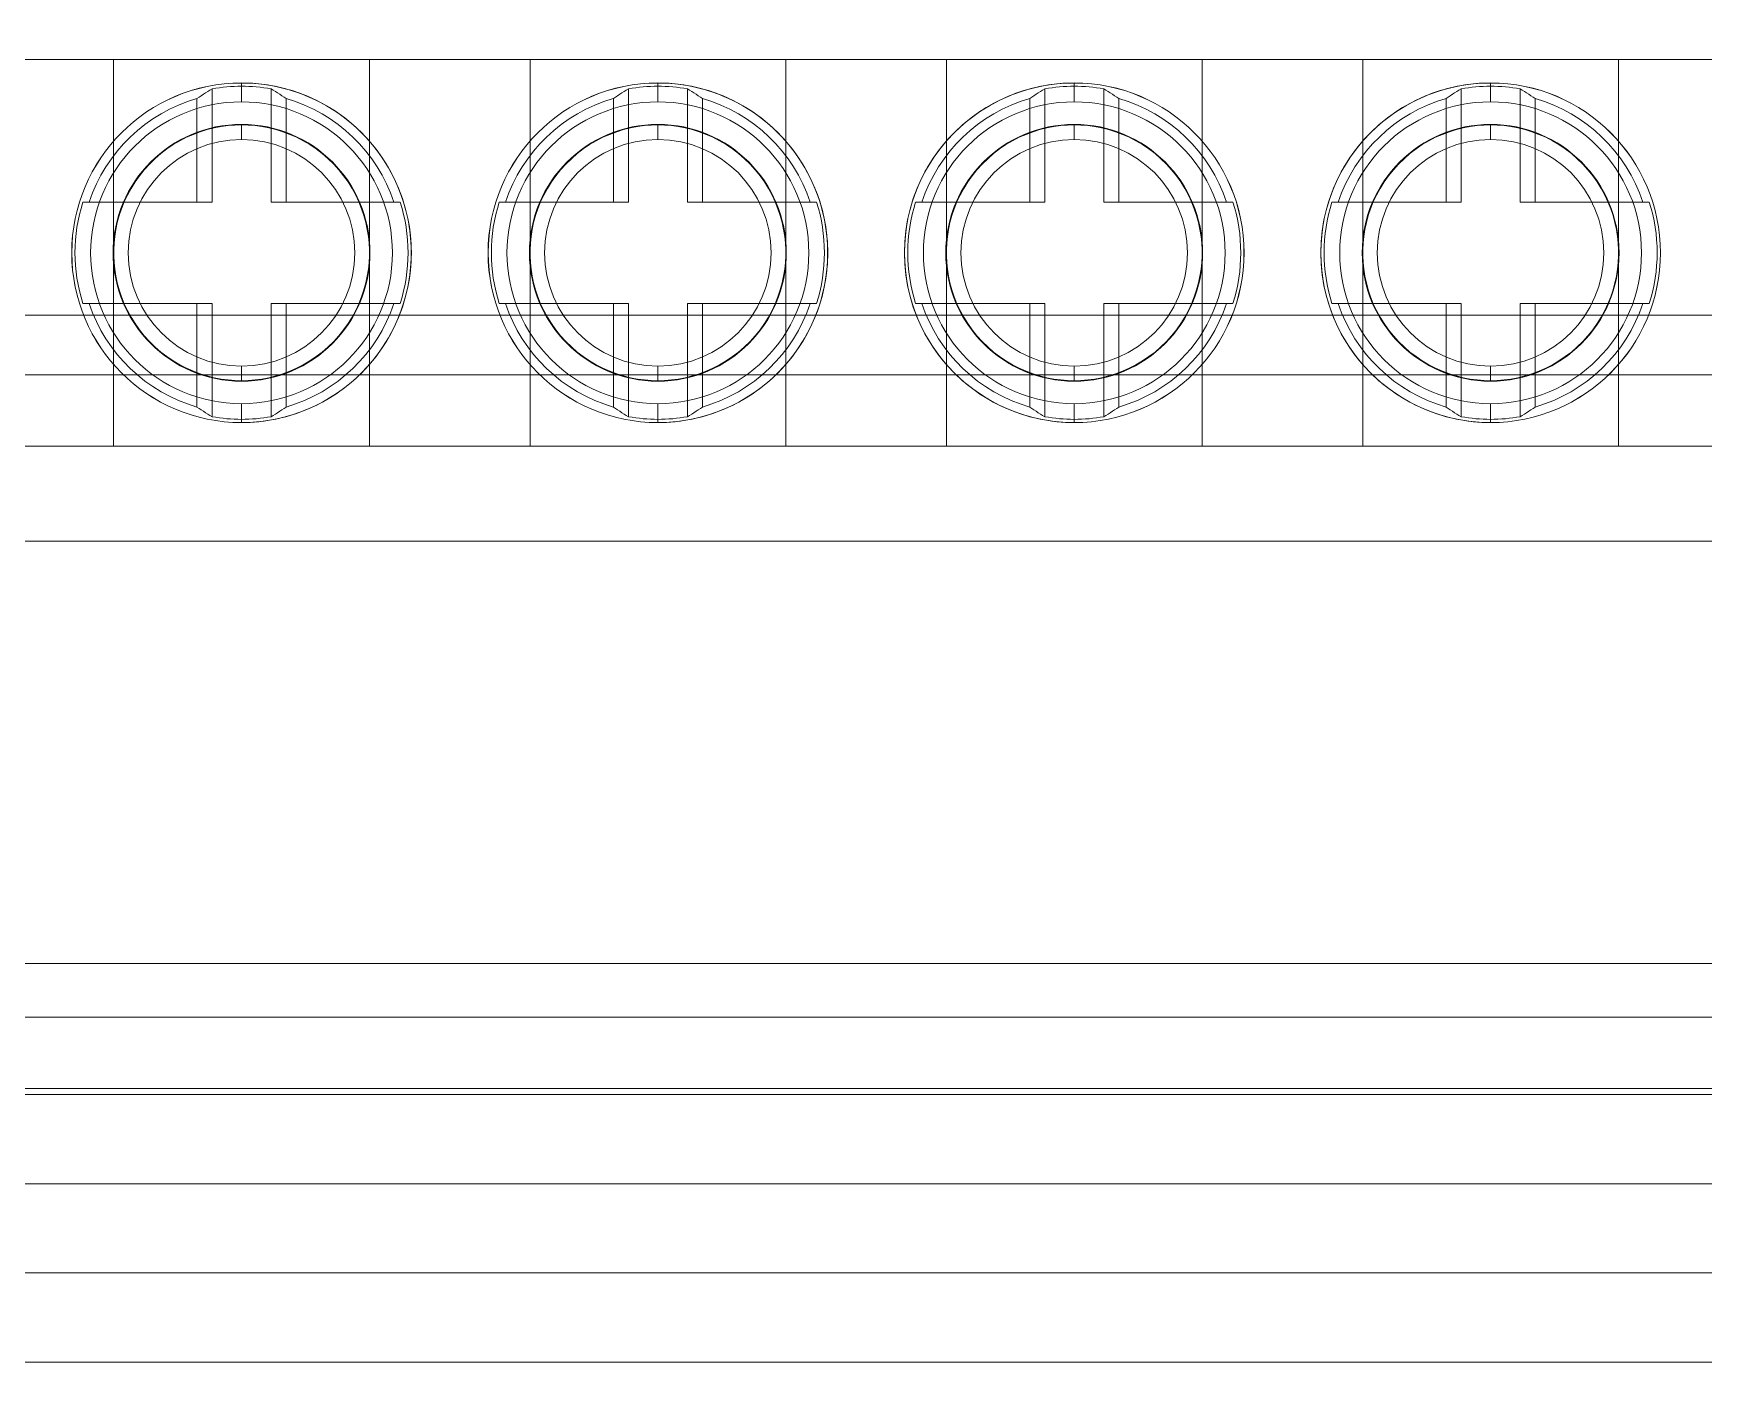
# Model space of a CAD drawing. Header units: millimetres. Extents: x 37984 to 70752, y 14140 to 37584.
# Drawn here: x 39469.64 to 39497.72, y 35958.67 to 35981.1 of the extents above; entities that cross this region are included whole.
import ezdxf

# ---------------------------------------------------------------- set-up
doc = ezdxf.new("R2010")
doc.units = ezdxf.units.MM
doc.set_wipeout_variables(frame=1)
doc.layers.add('000-PI-Oprema', color=30, linetype='Continuous', lineweight=5)
doc.layers.add('004-PI-DIN Šina', color=3, linetype='Continuous')

# ---------------------------------------------------------------- blocks, each defined once
blk = doc.blocks.new('*U860')
at = {"layer": '004-PI-DIN Šina'}
blk.add_lwpolyline([(510, -17.5), (510, 17.5), (0, 17.5), (0, -17.5)], close=True, dxfattribs=at)
blk.add_lwpolyline([(0, -12.5), (510, -12.5)], dxfattribs=at)
blk = doc.blocks.new('2P ERICO distri_563720')
blk.add_wipeout([(44946.537, 36899.761), (45076.137, 36899.761), (45076.137, 36851.433), (45073.337, 36851.433), (45073.337, 36857.671), (45068.637, 36857.671), (45068.637, 36856.671), (44954.037, 36856.671), (44954.037, 36857.671), (44949.337, 36857.671), (44949.337, 36851.433), (44946.537, 36851.433)]).dxf.layer = '000-PI-Oprema'
at = {"layer": '000-PI-Oprema'}
for p, q in [((45073.137, 36899.671), (44949.537, 36899.671)), ((45073.137, 36898.171), (44949.537, 36898.171)), ((45073.137, 36896.671), (44949.537, 36896.671)), ((45056.137, 36895.171), (44966.537, 36895.171)), ((45056.137, 36895.071), (44966.737, 36895.071)), ((45056.137, 36893.871), (44966.737, 36893.871)), ((45073.137, 36892.971), (44966.737, 36892.971)), ((45056.137, 36885.871), (44966.737, 36885.871)), ((45056.137, 36884.271), (44966.737, 36884.271)), ((44995.387, 36884.271), (44995.387, 36877.771)), ((44999.687, 36884.271), (44999.687, 36877.771)), ((45002.387, 36884.271), (45002.387, 36877.771)), ((45006.687, 36884.271), (45006.687, 36877.771)), ((45009.387, 36884.271), (45009.387, 36877.771)), ((45013.687, 36884.271), (45013.687, 36877.771)), ((45016.387, 36884.271), (45016.387, 36877.771)), ((45020.687, 36884.271), (45020.687, 36877.771)), ((44996.894, 36883.686), (44996.931, 36883.71)), ((44996.931, 36883.71), (44996.967, 36883.732)), ((44996.967, 36883.732), (44997.004, 36883.755)), ((44997.004, 36883.755), (44997.041, 36883.777)), ((44997.041, 36883.777), (44997.041, 36881.872)), ((44997.537, 36883.876), (44997.537, 36883.876)), ((44997.537, 36883.558), (44997.537, 36883.876)), ((44997.537, 36883.821), (44997.537, 36883.876)), ((44998.032, 36883.777), (44998.069, 36883.755)), ((44998.032, 36883.777), (44998.032, 36881.872)), ((44998.069, 36883.755), (44998.106, 36883.732)), ((44998.106, 36883.732), (44998.143, 36883.71)), ((44998.143, 36883.71), (44998.179, 36883.686)), ((45003.894, 36883.686), (45003.931, 36883.71)), ((45003.931, 36883.71), (45003.967, 36883.732)), ((45003.967, 36883.732), (45004.004, 36883.755)), ((45004.004, 36883.755), (45004.041, 36883.777)), ((45004.041, 36883.777), (45004.041, 36881.872)), ((45004.537, 36883.876), (45004.537, 36883.876)), ((45004.537, 36883.876), (45004.537, 36883.558)), ((45004.537, 36883.821), (45004.537, 36883.876)), ((45005.032, 36883.777), (45005.069, 36883.755)), ((45005.032, 36883.777), (45005.032, 36881.872)), ((45005.069, 36883.755), (45005.106, 36883.732)), ((45005.106, 36883.732), (45005.143, 36883.71)), ((45005.143, 36883.71), (45005.179, 36883.686)), ((45010.931, 36883.71), (45010.894, 36883.686)), ((45010.967, 36883.732), (45010.931, 36883.71)), ((45011.004, 36883.755), (45010.967, 36883.732)), ((45011.041, 36883.777), (45011.004, 36883.755)), ((45011.041, 36881.872), (45011.041, 36883.777)), ((45011.537, 36883.876), (45011.537, 36883.876)), ((45011.537, 36883.558), (45011.537, 36883.876)), ((45011.537, 36883.821), (45011.537, 36883.876)), ((45012.069, 36883.755), (45012.032, 36883.777)), ((45012.032, 36881.872), (45012.032, 36883.777)), ((45012.106, 36883.732), (45012.069, 36883.755)), ((45012.143, 36883.71), (45012.106, 36883.732)), ((45012.179, 36883.686), (45012.143, 36883.71)), ((45017.894, 36883.686), (45017.931, 36883.71)), ((45017.931, 36883.71), (45017.967, 36883.732)), ((45017.967, 36883.732), (45018.004, 36883.755)), ((45018.004, 36883.755), (45018.041, 36883.777)), ((45018.041, 36883.777), (45018.041, 36881.872)), ((45018.537, 36883.876), (45018.537, 36883.876)), ((45018.537, 36883.558), (45018.537, 36883.876)), ((45018.537, 36883.821), (45018.537, 36883.876)), ((45019.032, 36883.777), (45019.069, 36883.755)), ((45019.032, 36883.777), (45019.032, 36881.872)), ((45019.069, 36883.755), (45019.106, 36883.732)), ((45019.106, 36883.732), (45019.143, 36883.71)), ((45019.143, 36883.71), (45019.179, 36883.686)), ((44996.787, 36883.614), (44996.823, 36883.638)), ((44996.787, 36883.614), (44996.787, 36881.872)), ((44996.823, 36883.638), (44996.858, 36883.663)), ((44996.858, 36883.663), (44996.894, 36883.686)), ((44998.179, 36883.686), (44998.215, 36883.663)), ((44998.215, 36883.663), (44998.251, 36883.638)), ((44998.251, 36883.638), (44998.286, 36883.614)), ((44998.286, 36883.614), (44998.286, 36881.872)), ((45003.787, 36883.614), (45003.823, 36883.638)), ((45003.787, 36883.614), (45003.787, 36881.872)), ((45003.823, 36883.638), (45003.858, 36883.663)), ((45003.858, 36883.663), (45003.894, 36883.686)), ((45005.179, 36883.686), (45005.215, 36883.663)), ((45005.215, 36883.663), (45005.251, 36883.638)), ((45005.251, 36883.638), (45005.286, 36883.614)), ((45005.286, 36883.614), (45005.286, 36881.872)), ((45010.823, 36883.638), (45010.787, 36883.614)), ((45010.787, 36881.872), (45010.787, 36883.614)), ((45010.858, 36883.663), (45010.823, 36883.638)), ((45010.894, 36883.686), (45010.858, 36883.663)), ((45012.215, 36883.663), (45012.179, 36883.686)), ((45012.251, 36883.638), (45012.215, 36883.663)), ((45012.286, 36883.614), (45012.251, 36883.638)), ((45012.286, 36881.872), (45012.286, 36883.614)), ((45017.787, 36883.614), (45017.823, 36883.638)), ((45017.787, 36883.614), (45017.787, 36881.872)), ((45017.823, 36883.638), (45017.858, 36883.663)), ((45017.858, 36883.663), (45017.894, 36883.686)), ((45019.179, 36883.686), (45019.215, 36883.663)), ((45019.215, 36883.663), (45019.251, 36883.638)), ((45019.251, 36883.638), (45019.286, 36883.614)), ((45019.286, 36883.614), (45019.286, 36881.872)), ((44997.194, 36883.144), (44997.077, 36883.122)), ((44997.31, 36883.159), (44997.194, 36883.144)), ((44997.424, 36883.168), (44997.31, 36883.159)), ((44997.537, 36883.171), (44997.424, 36883.168)), ((44997.537, 36883.18), (44997.537, 36883.18)), ((44997.537, 36882.926), (44997.537, 36883.18)), ((44997.537, 36883.171), (44997.537, 36883.171)), ((44997.649, 36883.168), (44997.537, 36883.171)), ((44997.763, 36883.159), (44997.649, 36883.168)), ((44997.879, 36883.144), (44997.763, 36883.159)), ((44997.996, 36883.122), (44997.879, 36883.144)), ((45004.194, 36883.144), (45004.077, 36883.122)), ((45004.31, 36883.159), (45004.194, 36883.144)), ((45004.424, 36883.168), (45004.31, 36883.159)), ((45004.537, 36883.171), (45004.424, 36883.168)), ((45004.537, 36883.18), (45004.537, 36883.18)), ((45004.537, 36882.926), (45004.537, 36883.18)), ((45004.537, 36883.171), (45004.537, 36883.171)), ((45004.649, 36883.168), (45004.537, 36883.171)), ((45004.763, 36883.159), (45004.649, 36883.168)), ((45004.879, 36883.144), (45004.763, 36883.159)), ((45004.996, 36883.122), (45004.879, 36883.144)), ((45011.194, 36883.144), (45011.077, 36883.122)), ((45011.31, 36883.159), (45011.194, 36883.144)), ((45011.424, 36883.168), (45011.31, 36883.159)), ((45011.537, 36883.171), (45011.424, 36883.168)), ((45011.537, 36883.18), (45011.537, 36883.18)), ((45011.537, 36882.926), (45011.537, 36883.18)), ((45011.537, 36883.171), (45011.537, 36883.171)), ((45011.649, 36883.168), (45011.537, 36883.171)), ((45011.763, 36883.159), (45011.649, 36883.168)), ((45011.879, 36883.144), (45011.763, 36883.159)), ((45011.996, 36883.122), (45011.879, 36883.144)), ((45018.194, 36883.144), (45018.077, 36883.122)), ((45018.31, 36883.159), (45018.194, 36883.144)), ((45018.424, 36883.168), (45018.31, 36883.159)), ((45018.537, 36883.171), (45018.424, 36883.168)), ((45018.537, 36883.18), (45018.537, 36883.18)), ((45018.537, 36882.926), (45018.537, 36883.18)), ((45018.537, 36883.171), (45018.537, 36883.171)), ((45018.649, 36883.168), (45018.537, 36883.171)), ((45018.763, 36883.159), (45018.649, 36883.168)), ((45018.879, 36883.144), (45018.763, 36883.159)), ((45018.996, 36883.122), (45018.879, 36883.144)), ((45056.137, 36883.071), (44966.737, 36883.071)), ((45056.137, 36883.071), (44966.737, 36883.071)), ((44996.499, 36882.904), (44996.389, 36882.839)), ((44996.611, 36882.962), (44996.499, 36882.904)), ((44996.726, 36883.013), (44996.611, 36882.962)), ((44996.843, 36883.056), (44996.726, 36883.013)), ((44996.96, 36883.092), (44996.843, 36883.056)), ((44997.077, 36883.122), (44996.96, 36883.092)), ((44998.113, 36883.092), (44997.996, 36883.122)), ((44998.23, 36883.056), (44998.113, 36883.092)), ((44998.347, 36883.013), (44998.23, 36883.056)), ((44998.462, 36882.962), (44998.347, 36883.013)), ((44998.575, 36882.904), (44998.462, 36882.962)), ((44998.685, 36882.839), (44998.575, 36882.904)), ((45003.499, 36882.904), (45003.389, 36882.839)), ((45003.611, 36882.962), (45003.499, 36882.904)), ((45003.726, 36883.013), (45003.611, 36882.962)), ((45003.843, 36883.056), (45003.726, 36883.013)), ((45003.96, 36883.092), (45003.843, 36883.056)), ((45004.077, 36883.122), (45003.96, 36883.092)), ((45005.113, 36883.092), (45004.996, 36883.122)), ((45005.23, 36883.056), (45005.113, 36883.092)), ((45005.347, 36883.013), (45005.23, 36883.056)), ((45005.462, 36882.962), (45005.347, 36883.013)), ((45005.575, 36882.904), (45005.462, 36882.962)), ((45005.685, 36882.839), (45005.575, 36882.904)), ((45010.499, 36882.904), (45010.389, 36882.839)), ((45010.611, 36882.962), (45010.499, 36882.904)), ((45010.726, 36883.013), (45010.611, 36882.962)), ((45010.843, 36883.056), (45010.726, 36883.013)), ((45010.96, 36883.092), (45010.843, 36883.056)), ((45011.077, 36883.122), (45010.96, 36883.092)), ((45012.113, 36883.092), (45011.996, 36883.122)), ((45012.23, 36883.056), (45012.113, 36883.092)), ((45012.347, 36883.013), (45012.23, 36883.056)), ((45012.462, 36882.962), (45012.347, 36883.013)), ((45012.575, 36882.904), (45012.462, 36882.962)), ((45012.685, 36882.839), (45012.575, 36882.904)), ((45017.499, 36882.904), (45017.389, 36882.839)), ((45017.611, 36882.962), (45017.499, 36882.904)), ((45017.726, 36883.013), (45017.611, 36882.962)), ((45017.843, 36883.056), (45017.726, 36883.013)), ((45017.96, 36883.092), (45017.843, 36883.056)), ((45018.077, 36883.122), (45017.96, 36883.092)), ((45019.113, 36883.092), (45018.996, 36883.122)), ((45019.23, 36883.056), (45019.113, 36883.092)), ((45019.347, 36883.013), (45019.23, 36883.056)), ((45019.462, 36882.962), (45019.347, 36883.013)), ((45019.575, 36882.904), (45019.462, 36882.962)), ((45019.685, 36882.839), (45019.575, 36882.904)), ((44996.081, 36882.604), (44995.988, 36882.513)), ((44996.179, 36882.689), (44996.081, 36882.604)), ((44996.282, 36882.767), (44996.179, 36882.689)), ((44996.389, 36882.839), (44996.282, 36882.767)), ((44998.791, 36882.767), (44998.685, 36882.839)), ((44998.894, 36882.689), (44998.791, 36882.767)), ((44998.992, 36882.604), (44998.894, 36882.689)), ((44999.085, 36882.513), (44998.992, 36882.604)), ((45003.081, 36882.604), (45002.988, 36882.513)), ((45003.179, 36882.689), (45003.081, 36882.604)), ((45003.282, 36882.767), (45003.179, 36882.689)), ((45003.389, 36882.839), (45003.282, 36882.767)), ((45005.791, 36882.767), (45005.685, 36882.839)), ((45005.894, 36882.689), (45005.791, 36882.767)), ((45005.992, 36882.604), (45005.894, 36882.689)), ((45006.085, 36882.513), (45005.992, 36882.604)), ((45010.081, 36882.604), (45009.988, 36882.513)), ((45010.179, 36882.689), (45010.081, 36882.604)), ((45010.282, 36882.767), (45010.179, 36882.689)), ((45010.389, 36882.839), (45010.282, 36882.767)), ((45012.791, 36882.767), (45012.685, 36882.839)), ((45012.894, 36882.689), (45012.791, 36882.767)), ((45012.992, 36882.604), (45012.894, 36882.689)), ((45013.085, 36882.513), (45012.992, 36882.604)), ((45017.081, 36882.604), (45016.988, 36882.513)), ((45017.179, 36882.689), (45017.081, 36882.604)), ((45017.282, 36882.767), (45017.179, 36882.689)), ((45017.389, 36882.839), (45017.282, 36882.767)), ((45019.791, 36882.767), (45019.685, 36882.839)), ((45019.894, 36882.689), (45019.791, 36882.767)), ((45019.992, 36882.604), (45019.894, 36882.689)), ((45020.085, 36882.513), (45019.992, 36882.604)), ((44995.82, 36882.316), (44995.746, 36882.211)), ((44995.901, 36882.417), (44995.82, 36882.316)), ((44995.988, 36882.513), (44995.901, 36882.417)), ((44999.172, 36882.417), (44999.085, 36882.513)), ((44999.253, 36882.316), (44999.172, 36882.417)), ((44999.327, 36882.211), (44999.253, 36882.316)), ((45002.82, 36882.316), (45002.746, 36882.211)), ((45002.901, 36882.417), (45002.82, 36882.316)), ((45002.988, 36882.513), (45002.901, 36882.417)), ((45006.172, 36882.417), (45006.085, 36882.513)), ((45006.253, 36882.316), (45006.172, 36882.417)), ((45006.327, 36882.211), (45006.253, 36882.316)), ((45009.82, 36882.316), (45009.746, 36882.211)), ((45009.901, 36882.417), (45009.82, 36882.316)), ((45009.988, 36882.513), (45009.901, 36882.417)), ((45013.172, 36882.417), (45013.085, 36882.513)), ((45013.253, 36882.316), (45013.172, 36882.417)), ((45013.327, 36882.211), (45013.253, 36882.316)), ((45016.82, 36882.316), (45016.746, 36882.211)), ((45016.901, 36882.417), (45016.82, 36882.316)), ((45016.988, 36882.513), (45016.901, 36882.417)), ((45020.172, 36882.417), (45020.085, 36882.513)), ((45020.253, 36882.316), (45020.172, 36882.417)), ((45020.327, 36882.211), (45020.253, 36882.316)), ((45056.137, 36882.071), (44966.737, 36882.071)), ((44995.678, 36882.103), (44995.618, 36881.991)), ((44995.746, 36882.211), (44995.678, 36882.103)), ((44999.395, 36882.103), (44999.327, 36882.211)), ((44999.455, 36881.991), (44999.395, 36882.103)), ((45002.678, 36882.103), (45002.618, 36881.991)), ((45002.746, 36882.211), (45002.678, 36882.103)), ((45006.395, 36882.103), (45006.327, 36882.211)), ((45006.455, 36881.991), (45006.395, 36882.103)), ((45009.678, 36882.103), (45009.618, 36881.991)), ((45009.746, 36882.211), (45009.678, 36882.103)), ((45013.395, 36882.103), (45013.327, 36882.211)), ((45013.455, 36881.991), (45013.395, 36882.103)), ((45016.678, 36882.103), (45016.618, 36881.991)), ((45016.746, 36882.211), (45016.678, 36882.103)), ((45020.395, 36882.103), (45020.327, 36882.211)), ((45020.455, 36881.991), (45020.395, 36882.103)), ((44997.041, 36881.872), (44994.869, 36881.872)), ((44995.518, 36881.762), (44995.479, 36881.646)), ((44995.564, 36881.877), (44995.518, 36881.762)), ((44995.618, 36881.991), (44995.564, 36881.877)), ((45000.204, 36881.872), (44998.032, 36881.872)), ((44999.509, 36881.877), (44999.455, 36881.991)), ((44999.555, 36881.762), (44999.509, 36881.877)), ((44999.594, 36881.646), (44999.555, 36881.762)), ((45004.041, 36881.872), (45001.869, 36881.872)), ((45002.518, 36881.762), (45002.479, 36881.646)), ((45002.564, 36881.877), (45002.518, 36881.762)), ((45002.618, 36881.991), (45002.564, 36881.877)), ((45007.204, 36881.872), (45005.032, 36881.872)), ((45006.509, 36881.877), (45006.455, 36881.991)), ((45006.555, 36881.762), (45006.509, 36881.877)), ((45006.594, 36881.646), (45006.555, 36881.762)), ((45011.041, 36881.872), (45008.869, 36881.872)), ((45009.518, 36881.762), (45009.479, 36881.646)), ((45009.564, 36881.877), (45009.518, 36881.762)), ((45009.618, 36881.991), (45009.564, 36881.877)), ((45014.204, 36881.872), (45012.032, 36881.872)), ((45013.509, 36881.877), (45013.455, 36881.991)), ((45013.555, 36881.762), (45013.509, 36881.877)), ((45013.594, 36881.646), (45013.555, 36881.762)), ((45018.041, 36881.872), (45015.869, 36881.872)), ((45016.518, 36881.762), (45016.479, 36881.646)), ((45016.564, 36881.877), (45016.518, 36881.762)), ((45016.618, 36881.991), (45016.564, 36881.877)), ((45021.204, 36881.872), (45019.032, 36881.872)), ((45020.509, 36881.877), (45020.455, 36881.991)), ((45020.555, 36881.762), (45020.509, 36881.877)), ((45020.594, 36881.646), (45020.555, 36881.762)), ((44995.447, 36881.529), (44995.423, 36881.413)), ((44995.479, 36881.646), (44995.447, 36881.529)), ((44999.626, 36881.529), (44999.594, 36881.646)), ((44999.651, 36881.413), (44999.626, 36881.529)), ((45002.447, 36881.529), (45002.423, 36881.413)), ((45002.479, 36881.646), (45002.447, 36881.529)), ((45006.626, 36881.529), (45006.594, 36881.646)), ((45006.651, 36881.413), (45006.626, 36881.529)), ((45009.447, 36881.529), (45009.423, 36881.413)), ((45009.479, 36881.646), (45009.447, 36881.529)), ((45013.626, 36881.529), (45013.594, 36881.646)), ((45013.651, 36881.413), (45013.626, 36881.529)), ((45016.447, 36881.529), (45016.423, 36881.413)), ((45016.479, 36881.646), (45016.447, 36881.529)), ((45020.626, 36881.529), (45020.594, 36881.646)), ((45020.651, 36881.413), (45020.626, 36881.529)), ((44995.393, 36881.184), (44995.387, 36881.071)), ((44995.404, 36881.298), (44995.393, 36881.184)), ((44995.423, 36881.413), (44995.404, 36881.298)), ((44999.669, 36881.298), (44999.651, 36881.413)), ((44999.68, 36881.184), (44999.669, 36881.298)), ((44999.686, 36881.071), (44999.68, 36881.184)), ((45002.393, 36881.184), (45002.387, 36881.071)), ((45002.404, 36881.298), (45002.393, 36881.184)), ((45002.423, 36881.413), (45002.404, 36881.298)), ((45006.669, 36881.298), (45006.651, 36881.413)), ((45006.68, 36881.184), (45006.669, 36881.298)), ((45006.686, 36881.071), (45006.68, 36881.184)), ((45009.393, 36881.184), (45009.387, 36881.071)), ((45009.404, 36881.298), (45009.393, 36881.184)), ((45009.423, 36881.413), (45009.404, 36881.298)), ((45013.669, 36881.298), (45013.651, 36881.413)), ((45013.68, 36881.184), (45013.669, 36881.298)), ((45013.686, 36881.071), (45013.68, 36881.184)), ((45016.393, 36881.184), (45016.387, 36881.071)), ((45016.404, 36881.298), (45016.393, 36881.184)), ((45016.423, 36881.413), (45016.404, 36881.298)), ((45020.669, 36881.298), (45020.651, 36881.413)), ((45020.68, 36881.184), (45020.669, 36881.298)), ((45020.686, 36881.071), (45020.68, 36881.184)), ((44995.387, 36881.057), (44995.387, 36881.071)), ((44995.387, 36881.043), (44995.387, 36881.057)), ((44995.387, 36881.028), (44995.387, 36881.043)), ((44995.387, 36881.014), (44995.387, 36881.028)), ((44995.387, 36881), (44995.387, 36881.014)), ((44995.387, 36880.986), (44995.387, 36881)), ((44995.387, 36880.971), (44995.387, 36880.986)), ((44995.387, 36880.971), (44995.393, 36880.859)), ((44999.68, 36880.859), (44999.686, 36880.971)), ((44999.686, 36881.071), (44999.686, 36881.057)), ((44999.686, 36881.057), (44999.686, 36881.043)), ((44999.686, 36881.043), (44999.686, 36881.028)), ((44999.686, 36881.028), (44999.686, 36881.014)), ((44999.686, 36881.014), (44999.686, 36881)), ((44999.686, 36881), (44999.686, 36880.986)), ((44999.686, 36880.986), (44999.686, 36880.971)), ((45002.387, 36881.057), (45002.387, 36881.071)), ((45002.387, 36881.043), (45002.387, 36881.057)), ((45002.387, 36881.028), (45002.387, 36881.043)), ((45002.387, 36881.014), (45002.387, 36881.028)), ((45002.387, 36881), (45002.387, 36881.014)), ((45002.387, 36880.986), (45002.387, 36881)), ((45002.387, 36880.971), (45002.387, 36880.986)), ((45002.387, 36880.971), (45002.393, 36880.859)), ((45006.68, 36880.859), (45006.686, 36880.971)), ((45006.686, 36881.071), (45006.686, 36881.057)), ((45006.686, 36881.057), (45006.686, 36881.043)), ((45006.686, 36881.043), (45006.686, 36881.028)), ((45006.686, 36881.028), (45006.686, 36881.014)), ((45006.686, 36881.014), (45006.686, 36881)), ((45006.686, 36881), (45006.686, 36880.986)), ((45006.686, 36880.986), (45006.686, 36880.971)), ((45009.387, 36881.057), (45009.387, 36881.071)), ((45009.387, 36881.043), (45009.387, 36881.057)), ((45009.387, 36881.028), (45009.387, 36881.043)), ((45009.387, 36881.014), (45009.387, 36881.028)), ((45009.387, 36881), (45009.387, 36881.014)), ((45009.387, 36880.986), (45009.387, 36881)), ((45009.387, 36880.971), (45009.387, 36880.986)), ((45009.387, 36880.971), (45009.393, 36880.859)), ((45013.68, 36880.859), (45013.686, 36880.971)), ((45013.686, 36881.071), (45013.686, 36881.057)), ((45013.686, 36881.057), (45013.686, 36881.043)), ((45013.686, 36881.043), (45013.686, 36881.028)), ((45013.686, 36881.028), (45013.686, 36881.014)), ((45013.686, 36881.014), (45013.686, 36881)), ((45013.686, 36881), (45013.686, 36880.986)), ((45013.686, 36880.986), (45013.686, 36880.971)), ((45016.387, 36881.057), (45016.387, 36881.071)), ((45016.387, 36881.043), (45016.387, 36881.057)), ((45016.387, 36881.028), (45016.387, 36881.043)), ((45016.387, 36881.014), (45016.387, 36881.028)), ((45016.387, 36881), (45016.387, 36881.014)), ((45016.387, 36880.986), (45016.387, 36881)), ((45016.387, 36880.971), (45016.387, 36880.986)), ((45016.387, 36880.971), (45016.393, 36880.859)), ((45020.68, 36880.859), (45020.686, 36880.971)), ((45020.686, 36881.071), (45020.686, 36881.057)), ((45020.686, 36881.057), (45020.686, 36881.043)), ((45020.686, 36881.043), (45020.686, 36881.028)), ((45020.686, 36881.028), (45020.686, 36881.014)), ((45020.686, 36881.014), (45020.686, 36881)), ((45020.686, 36881), (45020.686, 36880.986)), ((45020.686, 36880.986), (45020.686, 36880.971)), ((44995.393, 36880.859), (44995.404, 36880.745)), ((44995.404, 36880.745), (44995.423, 36880.629)), ((44995.423, 36880.629), (44995.447, 36880.513)), ((44999.626, 36880.513), (44999.651, 36880.629)), ((44999.651, 36880.629), (44999.669, 36880.745)), ((44999.669, 36880.745), (44999.68, 36880.859)), ((45002.393, 36880.859), (45002.404, 36880.745)), ((45002.404, 36880.745), (45002.423, 36880.629)), ((45002.423, 36880.629), (45002.447, 36880.513)), ((45006.626, 36880.513), (45006.651, 36880.629)), ((45006.651, 36880.629), (45006.669, 36880.745)), ((45006.669, 36880.745), (45006.68, 36880.859)), ((45009.393, 36880.859), (45009.404, 36880.745)), ((45009.404, 36880.745), (45009.423, 36880.629)), ((45009.423, 36880.629), (45009.447, 36880.513)), ((45013.626, 36880.513), (45013.651, 36880.629)), ((45013.651, 36880.629), (45013.669, 36880.745)), ((45013.669, 36880.745), (45013.68, 36880.859)), ((45016.393, 36880.859), (45016.404, 36880.745)), ((45016.404, 36880.745), (45016.423, 36880.629)), ((45016.423, 36880.629), (45016.447, 36880.513)), ((45020.626, 36880.513), (45020.651, 36880.629)), ((45020.651, 36880.629), (45020.669, 36880.745)), ((45020.669, 36880.745), (45020.68, 36880.859)), ((44995.447, 36880.513), (44995.479, 36880.397)), ((44995.479, 36880.397), (44995.518, 36880.28)), ((44999.555, 36880.28), (44999.594, 36880.397)), ((44999.594, 36880.397), (44999.626, 36880.513)), ((45002.447, 36880.513), (45002.479, 36880.397)), ((45002.479, 36880.397), (45002.518, 36880.28)), ((45006.555, 36880.28), (45006.594, 36880.397)), ((45006.594, 36880.397), (45006.626, 36880.513)), ((45009.447, 36880.513), (45009.479, 36880.397)), ((45009.479, 36880.397), (45009.518, 36880.28)), ((45013.555, 36880.28), (45013.594, 36880.397)), ((45013.594, 36880.397), (45013.626, 36880.513)), ((45016.447, 36880.513), (45016.479, 36880.397)), ((45016.479, 36880.397), (45016.518, 36880.28)), ((45020.555, 36880.28), (45020.594, 36880.397)), ((45020.594, 36880.397), (45020.626, 36880.513)), ((44994.869, 36880.17), (44997.041, 36880.17)), ((44995.518, 36880.28), (44995.564, 36880.165)), ((44995.564, 36880.165), (44995.618, 36880.051)), ((44995.618, 36880.051), (44995.678, 36879.94)), ((44996.787, 36880.17), (44996.787, 36878.429)), ((44997.041, 36880.17), (44997.041, 36878.266)), ((44998.032, 36880.17), (45000.204, 36880.17)), ((44998.032, 36880.17), (44998.032, 36878.266)), ((44998.286, 36880.17), (44998.286, 36878.429)), ((44999.395, 36879.94), (44999.455, 36880.051)), ((44999.455, 36880.051), (44999.509, 36880.165)), ((44999.509, 36880.165), (44999.555, 36880.28)), ((45001.869, 36880.17), (45004.041, 36880.17)), ((45002.518, 36880.28), (45002.564, 36880.165)), ((45002.564, 36880.165), (45002.618, 36880.051)), ((45002.618, 36880.051), (45002.678, 36879.94)), ((45003.787, 36880.17), (45003.787, 36878.429)), ((45004.041, 36880.17), (45004.041, 36878.266)), ((45005.032, 36880.17), (45007.204, 36880.17)), ((45005.032, 36880.17), (45005.032, 36878.266)), ((45005.286, 36880.17), (45005.286, 36878.429)), ((45006.395, 36879.94), (45006.455, 36880.051)), ((45006.455, 36880.051), (45006.509, 36880.165)), ((45006.509, 36880.165), (45006.555, 36880.28)), ((45008.869, 36880.17), (45011.041, 36880.17)), ((45009.518, 36880.28), (45009.564, 36880.165)), ((45009.564, 36880.165), (45009.618, 36880.051)), ((45009.618, 36880.051), (45009.678, 36879.94)), ((45010.787, 36878.429), (45010.787, 36880.17)), ((45011.041, 36878.266), (45011.041, 36880.17)), ((45012.032, 36878.266), (45012.032, 36880.17)), ((45012.032, 36880.17), (45014.204, 36880.17)), ((45012.286, 36878.429), (45012.286, 36880.17)), ((45013.395, 36879.94), (45013.455, 36880.051)), ((45013.455, 36880.051), (45013.509, 36880.165)), ((45013.509, 36880.165), (45013.555, 36880.28)), ((45015.869, 36880.17), (45018.041, 36880.17)), ((45016.518, 36880.28), (45016.564, 36880.165)), ((45016.564, 36880.165), (45016.618, 36880.051)), ((45016.618, 36880.051), (45016.678, 36879.94)), ((45017.787, 36880.17), (45017.787, 36878.429)), ((45018.041, 36880.17), (45018.041, 36878.266)), ((45019.032, 36880.17), (45021.204, 36880.17)), ((45019.032, 36880.17), (45019.032, 36878.266)), ((45019.286, 36880.17), (45019.286, 36878.429)), ((45020.395, 36879.94), (45020.455, 36880.051)), ((45020.455, 36880.051), (45020.509, 36880.165)), ((45020.509, 36880.165), (45020.555, 36880.28)), ((44995.678, 36879.94), (44995.746, 36879.831)), ((44995.746, 36879.831), (44995.82, 36879.726)), ((44999.253, 36879.726), (44999.327, 36879.831)), ((44999.327, 36879.831), (44999.395, 36879.94)), ((45002.678, 36879.94), (45002.746, 36879.831)), ((45002.746, 36879.831), (45002.82, 36879.726)), ((45006.253, 36879.726), (45006.327, 36879.831)), ((45006.327, 36879.831), (45006.395, 36879.94)), ((45009.678, 36879.94), (45009.746, 36879.831)), ((45009.746, 36879.831), (45009.82, 36879.726)), ((45013.253, 36879.726), (45013.327, 36879.831)), ((45013.327, 36879.831), (45013.395, 36879.94)), ((45016.678, 36879.94), (45016.746, 36879.831)), ((45016.746, 36879.831), (45016.82, 36879.726)), ((45020.253, 36879.726), (45020.327, 36879.831)), ((45020.327, 36879.831), (45020.395, 36879.94)), ((44995.82, 36879.726), (44995.901, 36879.625)), ((44995.901, 36879.625), (44995.988, 36879.529)), ((44995.988, 36879.529), (44996.081, 36879.439)), ((44998.992, 36879.439), (44999.085, 36879.529)), ((44999.085, 36879.529), (44999.172, 36879.625)), ((44999.172, 36879.625), (44999.253, 36879.726)), ((45002.82, 36879.726), (45002.901, 36879.625)), ((45002.901, 36879.625), (45002.988, 36879.529)), ((45002.988, 36879.529), (45003.081, 36879.439)), ((45005.992, 36879.439), (45006.085, 36879.529)), ((45006.085, 36879.529), (45006.172, 36879.625)), ((45006.172, 36879.625), (45006.253, 36879.726)), ((45009.82, 36879.726), (45009.901, 36879.625)), ((45009.901, 36879.625), (45009.988, 36879.529)), ((45009.988, 36879.529), (45010.081, 36879.439)), ((45012.992, 36879.439), (45013.085, 36879.529)), ((45013.085, 36879.529), (45013.172, 36879.625)), ((45013.172, 36879.625), (45013.253, 36879.726)), ((45016.82, 36879.726), (45016.901, 36879.625)), ((45016.901, 36879.625), (45016.988, 36879.529)), ((45016.988, 36879.529), (45017.081, 36879.439)), ((45019.992, 36879.439), (45020.085, 36879.529)), ((45020.085, 36879.529), (45020.172, 36879.625)), ((45020.172, 36879.625), (45020.253, 36879.726)), ((44996.081, 36879.439), (44996.179, 36879.354)), ((44996.179, 36879.354), (44996.282, 36879.275)), ((44996.282, 36879.275), (44996.389, 36879.203)), ((44996.389, 36879.203), (44996.499, 36879.138)), ((44998.575, 36879.138), (44998.685, 36879.203)), ((44998.685, 36879.203), (44998.791, 36879.275)), ((44998.791, 36879.275), (44998.894, 36879.354)), ((44998.894, 36879.354), (44998.992, 36879.439)), ((45003.081, 36879.439), (45003.179, 36879.354)), ((45003.179, 36879.354), (45003.282, 36879.275)), ((45003.282, 36879.275), (45003.389, 36879.203)), ((45003.389, 36879.203), (45003.499, 36879.138)), ((45005.575, 36879.138), (45005.685, 36879.203)), ((45005.685, 36879.203), (45005.791, 36879.275)), ((45005.791, 36879.275), (45005.894, 36879.354)), ((45005.894, 36879.354), (45005.992, 36879.439)), ((45010.081, 36879.439), (45010.179, 36879.354)), ((45010.179, 36879.354), (45010.282, 36879.275)), ((45010.282, 36879.275), (45010.389, 36879.203)), ((45010.389, 36879.203), (45010.499, 36879.138)), ((45012.575, 36879.138), (45012.685, 36879.203)), ((45012.685, 36879.203), (45012.791, 36879.275)), ((45012.791, 36879.275), (45012.894, 36879.354)), ((45012.894, 36879.354), (45012.992, 36879.439)), ((45017.081, 36879.439), (45017.179, 36879.354)), ((45017.179, 36879.354), (45017.282, 36879.275)), ((45017.282, 36879.275), (45017.389, 36879.203)), ((45017.389, 36879.203), (45017.499, 36879.138)), ((45019.575, 36879.138), (45019.685, 36879.203)), ((45019.685, 36879.203), (45019.791, 36879.275)), ((45019.791, 36879.275), (45019.894, 36879.354)), ((45019.894, 36879.354), (45019.992, 36879.439)), ((44996.499, 36879.138), (44996.611, 36879.08)), ((44996.611, 36879.08), (44996.726, 36879.03)), ((44996.726, 36879.03), (44996.843, 36878.986)), ((44996.843, 36878.986), (44996.96, 36878.95)), ((44996.96, 36878.95), (44997.077, 36878.921)), ((44997.077, 36878.921), (44997.194, 36878.899)), ((44997.537, 36879.116), (44997.537, 36878.862)), ((44997.879, 36878.899), (44997.996, 36878.921)), ((44997.996, 36878.921), (44998.113, 36878.95)), ((44998.113, 36878.95), (44998.23, 36878.986)), ((44998.23, 36878.986), (44998.347, 36879.03)), ((44998.347, 36879.03), (44998.462, 36879.08)), ((44998.462, 36879.08), (44998.575, 36879.138)), ((45003.499, 36879.138), (45003.611, 36879.08)), ((45003.611, 36879.08), (45003.726, 36879.03)), ((45003.726, 36879.03), (45003.843, 36878.986)), ((45003.843, 36878.986), (45003.96, 36878.95)), ((45003.96, 36878.95), (45004.077, 36878.921)), ((45004.077, 36878.921), (45004.194, 36878.899)), ((45004.537, 36879.116), (45004.537, 36878.862)), ((45004.879, 36878.899), (45004.996, 36878.921)), ((45004.996, 36878.921), (45005.113, 36878.95)), ((45005.113, 36878.95), (45005.23, 36878.986)), ((45005.23, 36878.986), (45005.347, 36879.03)), ((45005.347, 36879.03), (45005.462, 36879.08)), ((45005.462, 36879.08), (45005.575, 36879.138)), ((45010.499, 36879.138), (45010.611, 36879.08)), ((45010.611, 36879.08), (45010.726, 36879.03)), ((45010.726, 36879.03), (45010.843, 36878.986)), ((45010.843, 36878.986), (45010.96, 36878.95)), ((45010.96, 36878.95), (45011.077, 36878.921)), ((45011.077, 36878.921), (45011.194, 36878.899)), ((45011.537, 36879.116), (45011.537, 36878.862)), ((45011.879, 36878.899), (45011.996, 36878.921)), ((45011.996, 36878.921), (45012.113, 36878.95)), ((45012.113, 36878.95), (45012.23, 36878.986)), ((45012.23, 36878.986), (45012.347, 36879.03)), ((45012.347, 36879.03), (45012.462, 36879.08)), ((45012.462, 36879.08), (45012.575, 36879.138)), ((45017.499, 36879.138), (45017.611, 36879.08)), ((45017.611, 36879.08), (45017.726, 36879.03)), ((45017.726, 36879.03), (45017.843, 36878.986)), ((45017.843, 36878.986), (45017.96, 36878.95)), ((45017.96, 36878.95), (45018.077, 36878.921)), ((45018.077, 36878.921), (45018.194, 36878.899)), ((45018.537, 36879.116), (45018.537, 36878.862)), ((45018.879, 36878.899), (45018.996, 36878.921)), ((45018.996, 36878.921), (45019.113, 36878.95)), ((45019.113, 36878.95), (45019.23, 36878.986)), ((45019.23, 36878.986), (45019.347, 36879.03)), ((45019.347, 36879.03), (45019.462, 36879.08)), ((45019.462, 36879.08), (45019.575, 36879.138)), ((44997.194, 36878.899), (44997.31, 36878.883)), ((44997.31, 36878.883), (44997.424, 36878.874)), ((44997.424, 36878.874), (44997.537, 36878.871)), ((44997.537, 36878.871), (44997.649, 36878.874)), ((44997.537, 36878.871), (44997.537, 36878.871)), ((44997.537, 36878.862), (44997.537, 36878.862)), ((44997.649, 36878.874), (44997.763, 36878.883)), ((44997.763, 36878.883), (44997.879, 36878.899)), ((45004.194, 36878.899), (45004.31, 36878.883)), ((45004.31, 36878.883), (45004.424, 36878.874)), ((45004.424, 36878.874), (45004.537, 36878.871)), ((45004.537, 36878.871), (45004.649, 36878.874)), ((45004.537, 36878.871), (45004.537, 36878.871)), ((45004.537, 36878.862), (45004.537, 36878.862)), ((45004.649, 36878.874), (45004.763, 36878.883)), ((45004.763, 36878.883), (45004.879, 36878.899)), ((45011.194, 36878.899), (45011.31, 36878.883)), ((45011.31, 36878.883), (45011.424, 36878.874)), ((45011.424, 36878.874), (45011.537, 36878.871)), ((45011.537, 36878.871), (45011.649, 36878.874)), ((45011.537, 36878.871), (45011.537, 36878.871)), ((45011.537, 36878.862), (45011.537, 36878.862)), ((45011.649, 36878.874), (45011.763, 36878.883)), ((45011.763, 36878.883), (45011.879, 36878.899)), ((45018.194, 36878.899), (45018.31, 36878.883)), ((45018.31, 36878.883), (45018.424, 36878.874)), ((45018.424, 36878.874), (45018.537, 36878.871)), ((45018.537, 36878.871), (45018.649, 36878.874)), ((45018.537, 36878.871), (45018.537, 36878.871)), ((45018.537, 36878.862), (45018.537, 36878.862)), ((45018.649, 36878.874), (45018.763, 36878.883)), ((45018.763, 36878.883), (45018.879, 36878.899)), ((44996.787, 36878.429), (44996.823, 36878.404)), ((44996.823, 36878.404), (44996.858, 36878.38)), ((44996.858, 36878.38), (44996.894, 36878.356)), ((44996.894, 36878.356), (44996.931, 36878.333)), ((44997.537, 36878.484), (44997.537, 36878.166)), ((44998.143, 36878.333), (44998.179, 36878.356)), ((44998.179, 36878.356), (44998.215, 36878.38)), ((44998.215, 36878.38), (44998.251, 36878.404)), ((44998.251, 36878.404), (44998.286, 36878.429)), ((45003.787, 36878.429), (45003.823, 36878.404)), ((45003.823, 36878.404), (45003.858, 36878.38)), ((45003.858, 36878.38), (45003.894, 36878.356)), ((45003.894, 36878.356), (45003.931, 36878.333)), ((45004.537, 36878.166), (45004.537, 36878.484)), ((45005.143, 36878.333), (45005.179, 36878.356)), ((45005.179, 36878.356), (45005.215, 36878.38)), ((45005.215, 36878.38), (45005.251, 36878.404)), ((45005.251, 36878.404), (45005.286, 36878.429)), ((45010.823, 36878.404), (45010.787, 36878.429)), ((45010.858, 36878.38), (45010.823, 36878.404)), ((45010.894, 36878.356), (45010.858, 36878.38)), ((45010.931, 36878.333), (45010.894, 36878.356)), ((45011.537, 36878.484), (45011.537, 36878.166)), ((45012.179, 36878.356), (45012.143, 36878.333)), ((45012.215, 36878.38), (45012.179, 36878.356)), ((45012.251, 36878.404), (45012.215, 36878.38)), ((45012.286, 36878.429), (45012.251, 36878.404)), ((45017.787, 36878.429), (45017.823, 36878.404)), ((45017.823, 36878.404), (45017.858, 36878.38)), ((45017.858, 36878.38), (45017.894, 36878.356)), ((45017.894, 36878.356), (45017.931, 36878.333)), ((45018.537, 36878.484), (45018.537, 36878.166)), ((45019.143, 36878.333), (45019.179, 36878.356)), ((45019.179, 36878.356), (45019.215, 36878.38)), ((45019.215, 36878.38), (45019.251, 36878.404)), ((45019.251, 36878.404), (45019.286, 36878.429)), ((44996.931, 36878.333), (44996.967, 36878.31)), ((44996.967, 36878.31), (44997.004, 36878.288)), ((44997.004, 36878.288), (44997.041, 36878.266)), ((44997.537, 36878.221), (44997.537, 36878.167)), ((44997.537, 36878.166), (44997.537, 36878.167)), ((44998.032, 36878.266), (44998.069, 36878.288)), ((44998.069, 36878.288), (44998.106, 36878.31)), ((44998.106, 36878.31), (44998.143, 36878.333)), ((45003.931, 36878.333), (45003.967, 36878.31)), ((45003.967, 36878.31), (45004.004, 36878.288)), ((45004.004, 36878.288), (45004.041, 36878.266)), ((45004.537, 36878.221), (45004.537, 36878.167)), ((45004.537, 36878.166), (45004.537, 36878.167)), ((45005.032, 36878.266), (45005.069, 36878.288)), ((45005.069, 36878.288), (45005.106, 36878.31)), ((45005.106, 36878.31), (45005.143, 36878.333)), ((45010.967, 36878.31), (45010.931, 36878.333)), ((45011.004, 36878.288), (45010.967, 36878.31)), ((45011.041, 36878.266), (45011.004, 36878.288)), ((45011.537, 36878.221), (45011.537, 36878.167)), ((45011.537, 36878.166), (45011.537, 36878.167)), ((45012.069, 36878.288), (45012.032, 36878.266)), ((45012.106, 36878.31), (45012.069, 36878.288)), ((45012.143, 36878.333), (45012.106, 36878.31)), ((45017.931, 36878.333), (45017.967, 36878.31)), ((45017.967, 36878.31), (45018.004, 36878.288)), ((45018.004, 36878.288), (45018.041, 36878.266)), ((45018.537, 36878.221), (45018.537, 36878.167)), ((45018.537, 36878.166), (45018.537, 36878.167)), ((45019.032, 36878.266), (45019.069, 36878.288)), ((45019.069, 36878.288), (45019.106, 36878.31)), ((45019.106, 36878.31), (45019.143, 36878.333)), ((44966.737, 36877.771), (45063.607, 36877.771))]:
    blk.add_line(p, q, dxfattribs=at)
for centre, radius, start, end in [((44997.537, 36881.021), 2.855, 90, 269.9999), ((44997.537, 36881.021), 2.854, 90, 270), ((44997.537, 36881.021), 2.8, 90, 100.1893), ((44997.537, 36881.021), 2.855, 269.9999, 90), ((44997.537, 36881.021), 2.854, 270, 90), ((44997.537, 36881.021), 2.8, 79.8107, 90), ((45004.537, 36881.021), 2.855, 90, 269.9999), ((45004.537, 36881.021), 2.854, 90, 270), ((45004.537, 36881.021), 2.8, 90, 100.1893), ((45004.537, 36881.021), 2.855, 269.9999, 90), ((45004.537, 36881.021), 2.854, 270, 90), ((45004.537, 36881.021), 2.8, 79.8107, 90), ((45011.537, 36881.021), 2.855, 90, 270.0001), ((45011.537, 36881.021), 2.854, 90, 270), ((45011.537, 36881.021), 2.8, 90, 100.1893), ((45011.537, 36881.021), 2.855, 270.0001, 90), ((45011.537, 36881.021), 2.854, 270, 90), ((45011.537, 36881.021), 2.8, 79.8107, 90), ((45018.537, 36881.021), 2.855, 90, 270.0001), ((45018.537, 36881.021), 2.854, 90, 270), ((45018.537, 36881.021), 2.8, 90, 100.1893), ((45018.537, 36881.021), 2.855, 270.0001, 90), ((45018.537, 36881.021), 2.854, 270, 90), ((45018.537, 36881.021), 2.8, 79.8107, 90), ((44997.537, 36881.021), 2.699, 106.1198, 161.6214), ((44997.537, 36881.021), 2.537, 90, 270), ((44997.537, 36881.021), 2.537, 270, 90), ((44997.537, 36881.021), 2.699, 18.3786, 73.8802), ((45004.537, 36881.021), 2.699, 106.1198, 161.6214), ((45004.537, 36881.021), 2.537, 90, 270), ((45004.537, 36881.021), 2.537, 270, 90), ((45004.537, 36881.021), 2.699, 18.3786, 73.8802), ((45011.537, 36881.021), 2.699, 106.1198, 161.6214), ((45011.537, 36881.021), 2.537, 90, 270), ((45011.537, 36881.021), 2.537, 270, 90), ((45011.537, 36881.021), 2.699, 18.3786, 73.8802), ((45018.537, 36881.021), 2.699, 106.1198, 161.6214), ((45018.537, 36881.021), 2.537, 90, 270), ((45018.537, 36881.021), 2.537, 270, 90), ((45018.537, 36881.021), 2.699, 18.3786, 73.8802), ((44997.537, 36881.021), 2.159, 90, 270), ((44997.537, 36881.021), 2.159, 270, 90), ((45004.537, 36881.021), 2.159, 90, 270), ((45004.537, 36881.021), 2.159, 270, 90), ((45011.537, 36881.021), 2.159, 90, 270), ((45011.537, 36881.021), 2.159, 270, 90), ((45018.537, 36881.021), 2.159, 90, 270), ((45018.537, 36881.021), 2.159, 270, 90), ((44997.537, 36881.021), 1.905, 90, 270), ((44997.537, 36881.021), 1.905, 270, 90), ((45004.537, 36881.021), 1.905, 90, 270), ((45004.537, 36881.021), 1.905, 270, 90), ((45011.537, 36881.021), 1.905, 90, 270), ((45011.537, 36881.021), 1.905, 270, 90), ((45018.537, 36881.021), 1.905, 90, 270), ((45018.537, 36881.021), 1.905, 270, 90), ((44997.537, 36881.021), 2.8, 162.3075, 197.6925), ((44997.537, 36881.021), 2.8, 342.3075, 17.6925), ((45004.537, 36881.021), 2.8, 162.3075, 197.6925), ((45004.537, 36881.021), 2.8, 342.3075, 17.6925), ((45011.537, 36881.021), 2.8, 162.3075, 197.6925), ((45011.537, 36881.021), 2.8, 342.3075, 17.6925), ((45018.537, 36881.021), 2.8, 162.3075, 197.6925), ((45018.537, 36881.021), 2.8, 342.3075, 17.6925), ((44997.537, 36881.021), 2.699, 198.3786, 253.8802), ((44997.537, 36881.021), 2.699, 286.1198, 341.6214), ((45004.537, 36881.021), 2.699, 198.3786, 253.8802), ((45004.537, 36881.021), 2.699, 286.1198, 341.6214), ((45011.537, 36881.021), 2.699, 198.3786, 253.8802), ((45011.537, 36881.021), 2.699, 286.1198, 341.6214), ((45018.537, 36881.021), 2.699, 198.3786, 253.8802), ((45018.537, 36881.021), 2.699, 286.1198, 341.6214), ((44997.537, 36881.021), 2.8, 259.8107, 270), ((44997.537, 36881.021), 2.8, 270, 280.1893), ((45004.537, 36881.021), 2.8, 259.8107, 270), ((45004.537, 36881.021), 2.8, 270, 280.1893), ((45011.537, 36881.021), 2.8, 259.8107, 270), ((45011.537, 36881.021), 2.8, 270, 280.1893), ((45018.537, 36881.021), 2.8, 259.8107, 270), ((45018.537, 36881.021), 2.8, 270, 280.1893)]:
    blk.add_arc(centre, radius, start, end, dxfattribs=at)

msp = doc.modelspace()

# ---------------------------------------------------------------- block references
msp.add_blockref('*U860', (39383.172, 35979.404))

# ---------------------------------------------------------------- next in the draw order: block references
at = {"layer": '000-PI-Oprema', "rotation": 180}
msp.add_blockref('2P ERICO distri_563720', (84491.674, 72858.429), dxfattribs=at)

doc.saveas('drawing.dxf')
